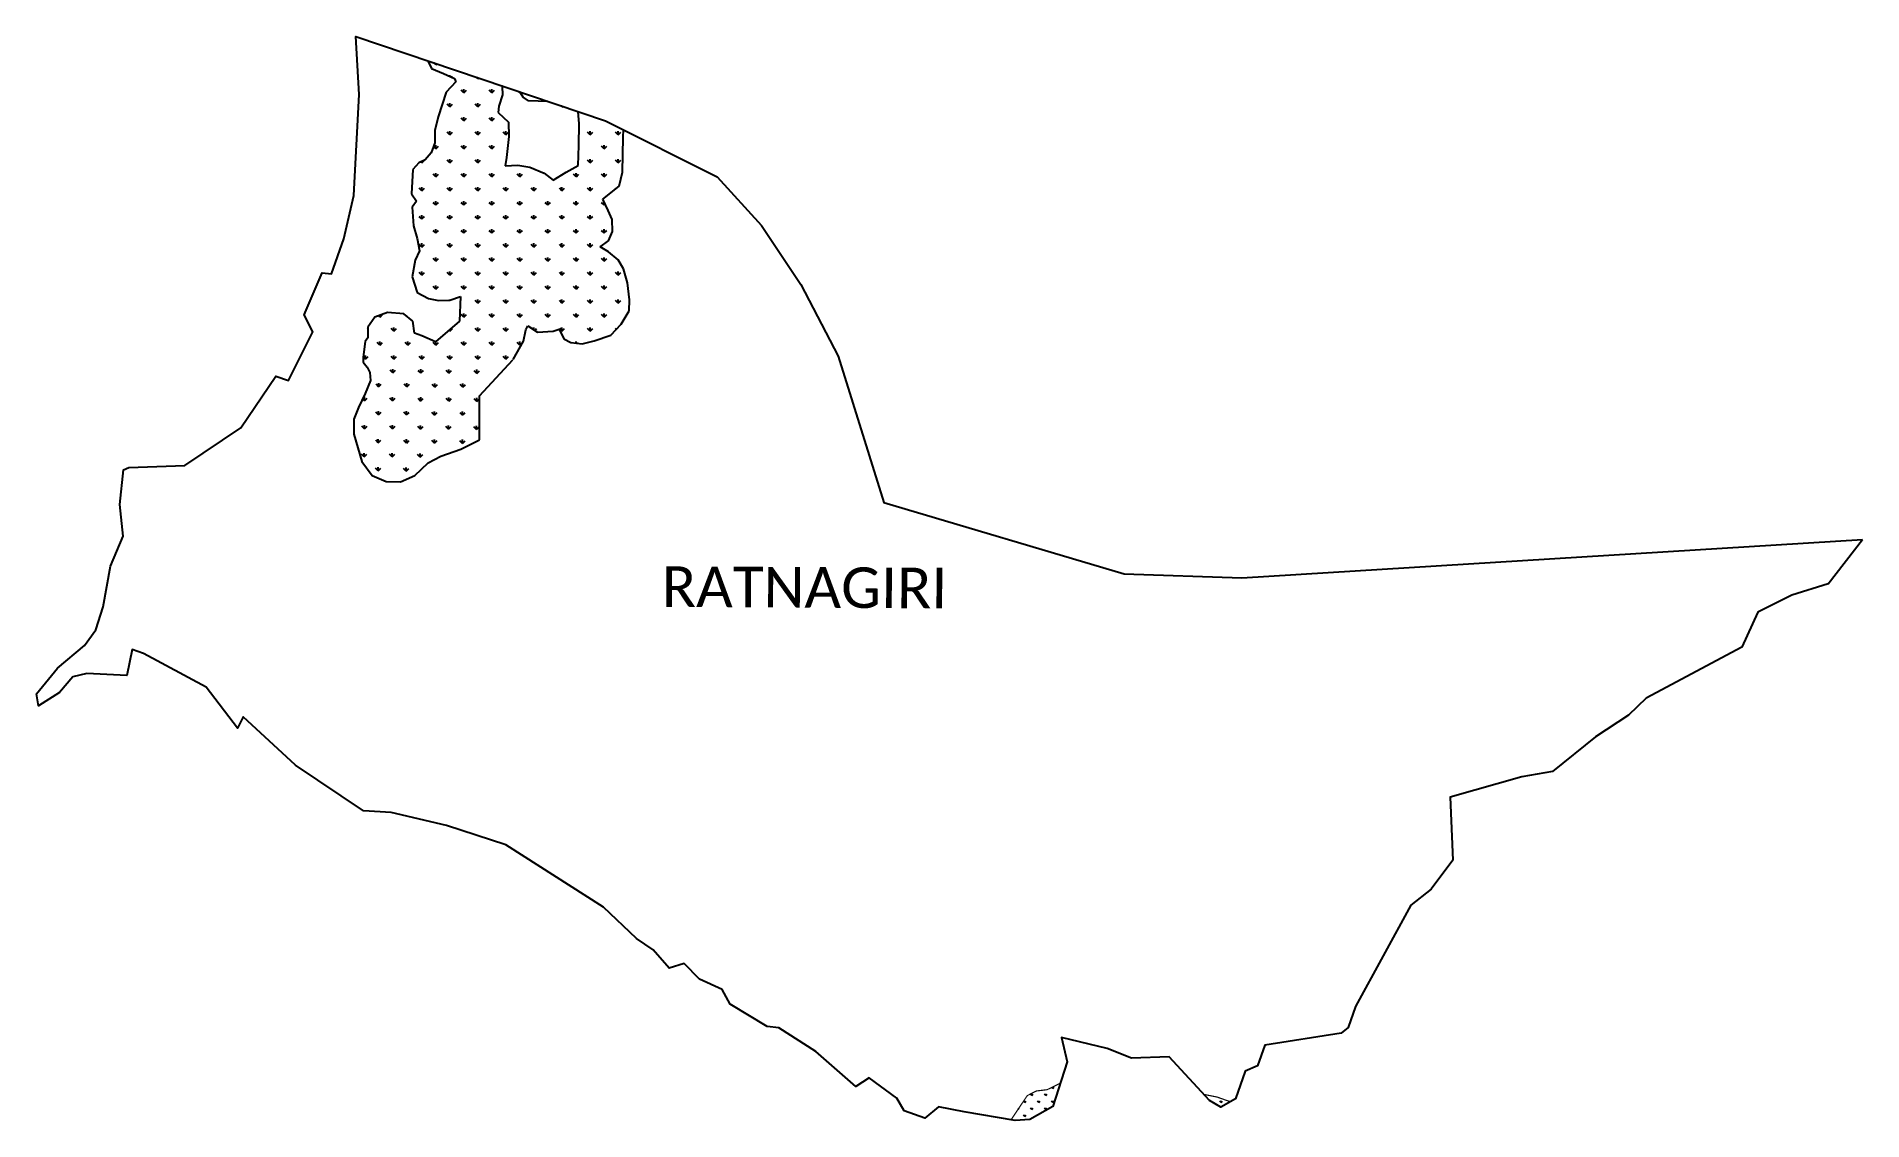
# Model space of a CAD drawing. Header units: metres. Extents: x 316591 to 321268, y 1878408 to 1881184.
import ezdxf

# ---------------------------------------------------------------- set-up
doc = ezdxf.new("R2010")
doc.units = ezdxf.units.M
for name, color, linetype in [('MANGROOVES', 112, 'Continuous'), ('village', 3, 'Continuous'), ('VILLAGE NAME', 250, 'Continuous')]:
    doc.layers.add(name, color=color, linetype=linetype)
doc.styles.get("Standard").update_dxf_attribs({"font": 'simplex.shx'})

msp = doc.modelspace()

# ---------------------------------------------------------------- hatches: boundary and pattern name
at = {"layer": 'MANGROOVES'}
h = msp.add_hatch(dxfattribs=at)
h.set_pattern_fill('GRASS', color=256)
h.paths.add_polyline_path([(319213.2, 1878503.5), (319179.6, 1878487), (319152.1, 1878483.7), (319128.8, 1878471.8), (319114.1, 1878449.9), (319087.3, 1878409.9), (319097.8, 1878408.2), (319135.2, 1878410.6), (319194.1, 1878444.1)])
h = msp.add_hatch(dxfattribs=at)
h.set_pattern_fill('GRASS', color=256)
h.paths.add_polyline_path([(319615.5, 1878468), (319581.5, 1878474.9), (319595.9, 1878459.4), (319624.3, 1878442.3), (319649.1, 1878456.1)])

# ---------------------------------------------------------------- linework, layer by layer
at = {"color": 3, "flags": 128}
msp.add_lwpolyline([(321180.5, 1879782.2), (321268.2, 1879896)], dxfattribs=at)
at = {"layer": 'MANGROOVES'}
for p, q in [((317593, 1881122.2), (317603, 1881102.6)), ((317603, 1881102.6), (317633.1, 1881089.8)), ((317633.1, 1881089.8), (317661.9, 1881076.9)), ((317640.4, 1881041.7), (317619.5, 1880978.4)), ((317665.4, 1881068), (317640.4, 1881041.7)), ((317661.9, 1881076.9), (317665.4, 1881068)), ((317785.1, 1881057.2), (317784, 1881056.6)), ((317784, 1881056.6), (317784.9, 1881035.2)), ((317775.6, 1881005.8), (317773.9, 1880989.9)), ((317784.9, 1881035.2), (317775.6, 1881005.8)), ((317619.5, 1880978.4), (317611.2, 1880943.4)), ((317773.9, 1880989.9), (317800.2, 1880965)), ((317800.2, 1880965), (317800.7, 1880928.1)), ((317980.8, 1880961), (317978.1, 1880992)), ((317980.1, 1880905.3), (317980.8, 1880961)), ((317611.7, 1880912.2), (317602.3, 1880886.8)), ((317611.2, 1880943.4), (317611.7, 1880912.2)), ((317800.7, 1880928.1), (317795.2, 1880874.8)), ((317978.3, 1880853.8), (317980.1, 1880905.3)), ((318092.2, 1880836.9), (318093.9, 1880927)), ((318093.9, 1880927), (318094.2, 1880945.4)), ((317570.1, 1880860.5), (317554.7, 1880843.7)), ((317586.2, 1880868.7), (317570.1, 1880860.5)), ((317602.3, 1880886.8), (317586.2, 1880868.7)), ((317795.2, 1880874.8), (317791.3, 1880853.1)), ((317791.3, 1880853.1), (317823.7, 1880854.7)), ((317823.7, 1880854.7), (317854.4, 1880850.2)), ((317947.7, 1880837.1), (317978.3, 1880853.8)), ((317554.7, 1880843.7), (317551.1, 1880781.9)), ((317854.4, 1880850.2), (317891.4, 1880834.4)), ((317891.4, 1880834.4), (317914.3, 1880816.5)), ((317914.3, 1880816.5), (317947.7, 1880837.1)), ((318083.6, 1880800.8), (318092.2, 1880836.9)), ((317551.1, 1880781.9), (317564.5, 1880762.6)), ((317564.5, 1880762.6), (317553.6, 1880747.1)), ((318041.4, 1880768), (318083.6, 1880800.8)), ((318055.4, 1880738.9), (318041.4, 1880768)), ((317553.6, 1880747.1), (317556.8, 1880699.6)), ((318065.6, 1880715.8), (318055.4, 1880738.9)), ((318066.4, 1880684.8), (318065.6, 1880715.8)), ((317556.8, 1880699.6), (317565.7, 1880666.8)), ((317565.7, 1880666.8), (317572.2, 1880635.6)), ((318056.2, 1880661), (318066.4, 1880684.8)), ((317572.2, 1880635.6), (317560.8, 1880611.2)), ((318035.1, 1880645.9), (318056.2, 1880661)), ((318056.2, 1880633.1), (318035.1, 1880645.9)), ((318080.8, 1880612.7), (318056.2, 1880633.1)), ((317560.8, 1880611.2), (317553.2, 1880568.5)), ((318094.8, 1880589.1), (318080.8, 1880612.7)), ((318104.5, 1880553.2), (318094.8, 1880589.1)), ((317553.2, 1880568.5), (317565.9, 1880529.1)), ((317565.9, 1880529.1), (317595, 1880513.6)), ((318110.1, 1880510.3), (318104.5, 1880553.2)), ((317595, 1880513.6), (317620.7, 1880508.6)), ((317620.7, 1880508.6), (317650, 1880509.5)), ((317650, 1880509.5), (317677.4, 1880518.5)), ((317677.4, 1880518.5), (317674.8, 1880455.1)), ((318088.5, 1880447.3), (318109.3, 1880482.1)), ((318109.3, 1880482.1), (318110.1, 1880510.3)), ((317457.9, 1880465.4), (317439.6, 1880439.9)), ((317439.6, 1880439.9), (317439.6, 1880412.8)), ((317489.7, 1880477.4), (317457.9, 1880465.4)), ((317532, 1880474.1), (317489.7, 1880477.4)), ((317555.2, 1880455.6), (317532, 1880474.1)), ((317559.4, 1880424.3), (317555.2, 1880455.6)), ((317674.8, 1880455.1), (317613.3, 1880402.2)), ((317838.2, 1880404), (317844.6, 1880433.1)), ((317844.6, 1880433.1), (317849.4, 1880443)), ((317849.4, 1880443), (317874.5, 1880427.2)), ((317914.7, 1880429.4), (317929.8, 1880434.9)), ((317929.8, 1880434.9), (317941.7, 1880410.3)), ((318062.3, 1880419.5), (318088.5, 1880447.3)), ((317432.6, 1880403.2), (317427.4, 1880363.2)), ((317439.6, 1880412.8), (317432.6, 1880403.2)), ((317577.8, 1880417.7), (317559.4, 1880424.3)), ((317613.3, 1880402.2), (317577.8, 1880417.7)), ((317812, 1880356.8), (317838.2, 1880404)), ((317874.5, 1880427.2), (317914.7, 1880429.4)), ((317941.7, 1880410.3), (317959.9, 1880400.6)), ((317959.9, 1880400.6), (317988.5, 1880397)), ((317988.5, 1880397), (318019, 1880405)), ((318019, 1880405), (318062.3, 1880419.5)), ((317427.4, 1880363.2), (317427.5, 1880350.1)), ((317427.5, 1880350.1), (317438.2, 1880337.6)), ((317725.5, 1880264), (317811.4, 1880356.4)), ((317446.2, 1880303.1), (317432.4, 1880270.2)), ((317438.2, 1880337.6), (317445, 1880323.8)), ((317445, 1880323.8), (317446.2, 1880303.1)), ((317432.4, 1880270.2), (317416.1, 1880234.1)), ((317725.5, 1880151.7), (317725.5, 1880264)), ((317403.8, 1880204), (317403.6, 1880165.7)), ((317416.1, 1880234.1), (317403.8, 1880204)), ((317403.6, 1880165.7), (317424.7, 1880096.1)), ((317677.7, 1880127.7), (317725.5, 1880151.7)), ((317725.5, 1880151.7), (317725.5, 1880151.7)), ((317594.2, 1880092.2), (317626.7, 1880109.9)), ((317626.7, 1880109.9), (317677.7, 1880127.7)), ((317424.7, 1880096.1), (317450.6, 1880060.2)), ((317450.6, 1880060.2), (317486.3, 1880044.8)), ((317523.6, 1880044.1), (317559.9, 1880060)), ((317559.9, 1880060), (317594.2, 1880092.2)), ((317486.3, 1880044.8), (317523.6, 1880044.1))]:
    msp.add_line(p, q, dxfattribs=at)
at = {"layer": 'MANGROOVES', "linetype": 'Continuous'}
for p, q in [((317613.7, 1881112.2), (317609.2, 1881116.7)), ((317613.7, 1881112.2), (317613.7, 1881115.2)), ((317613.7, 1881112.2), (317615.9, 1881114.4)), ((317649.6, 1881082.4), (317649.6, 1881085.8)), ((317653.8, 1881080.5), (317656.4, 1881083)), ((317685.5, 1881040.4), (317678.8, 1881047.1)), ((317685.5, 1881040.4), (317685.5, 1881049.9)), ((317685.5, 1881040.4), (317692.3, 1881047.1)), ((317721.5, 1881076.3), (317717.8, 1881080)), ((317721.5, 1881076.3), (317721.5, 1881078.7)), ((317721.5, 1881076.3), (317723.3, 1881078.1)), ((317757.4, 1881040.4), (317750.6, 1881047.1)), ((317757.4, 1881040.4), (317757.4, 1881049.9)), ((317757.4, 1881040.4), (317764.1, 1881047.1)), ((317829.2, 1881040.4), (317826.3, 1881043.3)), ((317829.2, 1881040.4), (317829.2, 1881042.3)), ((317829.2, 1881040.4), (317830.7, 1881041.8)), ((317649.6, 1881004.4), (317642.9, 1881011.2)), ((317649.6, 1881004.4), (317649.6, 1881014)), ((317649.6, 1881004.4), (317656.4, 1881011.2)), ((317721.5, 1881004.4), (317714.7, 1881011.2)), ((317721.5, 1881004.4), (317721.5, 1881014)), ((317721.5, 1881004.4), (317728.2, 1881011.2)), ((317937, 1881004.4), (317934.8, 1881006.6)), ((317937, 1881004.4), (317937, 1881005.9)), ((317937, 1881004.4), (317938.1, 1881005.5)), ((317618.2, 1880973.1), (317620.4, 1880975.3)), ((317685.5, 1880968.5), (317678.8, 1880975.3)), ((317685.5, 1880968.5), (317685.5, 1880978.1)), ((317685.5, 1880968.5), (317692.3, 1880975.3)), ((317757.4, 1880968.5), (317750.6, 1880975.3)), ((317757.4, 1880968.5), (317757.4, 1880978.1)), ((317757.4, 1880968.5), (317764.1, 1880975.3)), ((318044.8, 1880968.5), (318043.3, 1880969.9)), ((318044.8, 1880968.5), (318044.8, 1880969.5)), ((318044.8, 1880968.5), (318045.5, 1880969.2)), ((317613.7, 1880896.7), (317608.1, 1880902.3)), ((317613.7, 1880896.7), (317613.7, 1880906.2)), ((317613.7, 1880896.7), (317620.4, 1880903.4)), ((317649.6, 1880932.6), (317642.9, 1880939.3)), ((317649.6, 1880932.6), (317649.6, 1880942.1)), ((317649.6, 1880932.6), (317656.4, 1880939.3)), ((317685.5, 1880896.7), (317678.8, 1880903.4)), ((317685.5, 1880896.7), (317685.5, 1880906.2)), ((317685.5, 1880896.7), (317692.3, 1880903.4)), ((317721.5, 1880932.6), (317714.7, 1880939.3)), ((317721.5, 1880932.6), (317721.5, 1880942.1)), ((317721.5, 1880932.6), (317728.2, 1880939.3)), ((317757.4, 1880896.7), (317750.6, 1880903.4)), ((317757.4, 1880896.7), (317757.4, 1880906.2)), ((317757.4, 1880896.7), (317764.1, 1880903.4)), ((317793.3, 1880932.6), (317786.6, 1880939.3)), ((317793.3, 1880932.6), (317793.3, 1880942.1)), ((317793.3, 1880932.6), (317800, 1880939.3)), ((318008.8, 1880932.6), (318002.1, 1880939.3)), ((318008.8, 1880932.6), (318008.8, 1880942.1)), ((318008.8, 1880932.6), (318015.6, 1880939.3)), ((318044.8, 1880896.7), (318038, 1880903.4)), ((318044.8, 1880896.7), (318044.8, 1880906.2)), ((318044.8, 1880896.7), (318051.5, 1880903.4)), ((318080.7, 1880932.6), (318073.9, 1880939.3)), ((318080.7, 1880932.6), (318080.7, 1880942.1)), ((318080.7, 1880932.6), (318087.4, 1880939.3)), ((317577.8, 1880860.8), (317575.4, 1880863.2)), ((317577.8, 1880860.8), (317584.5, 1880867.5)), ((317577.8, 1880860.8), (317577.8, 1880864.4)), ((317649.6, 1880860.8), (317642.9, 1880867.5)), ((317649.6, 1880860.8), (317649.6, 1880870.3)), ((317649.6, 1880860.8), (317656.4, 1880867.5)), ((317721.5, 1880860.8), (317714.7, 1880867.5)), ((317721.5, 1880860.8), (317721.5, 1880870.3)), ((317721.5, 1880860.8), (317728.2, 1880867.5)), ((318008.8, 1880860.8), (318002.1, 1880867.5)), ((318008.8, 1880860.8), (318008.8, 1880870.3)), ((318008.8, 1880860.8), (318015.6, 1880867.5)), ((318080.7, 1880860.8), (318073.9, 1880867.5)), ((318080.7, 1880860.8), (318080.7, 1880870.3)), ((318080.7, 1880860.8), (318087.4, 1880867.5)), ((317613.7, 1880824.8), (317607, 1880831.6)), ((317613.7, 1880824.8), (317613.7, 1880834.4)), ((317613.7, 1880824.8), (317620.4, 1880831.6)), ((317685.5, 1880824.8), (317678.8, 1880831.6)), ((317685.5, 1880824.8), (317685.5, 1880834.4)), ((317685.5, 1880824.8), (317692.3, 1880831.6)), ((317757.4, 1880824.8), (317750.6, 1880831.6)), ((317757.4, 1880824.8), (317757.4, 1880834.4)), ((317757.4, 1880824.8), (317764.1, 1880831.6)), ((317829.2, 1880824.8), (317822.5, 1880831.6)), ((317829.2, 1880824.8), (317829.2, 1880834.4)), ((317829.2, 1880824.8), (317836, 1880831.6)), ((317972.9, 1880824.8), (317966.2, 1880831.6)), ((317972.9, 1880824.8), (317972.9, 1880834.4)), ((317972.9, 1880824.8), (317979.6, 1880831.6)), ((318044.8, 1880824.8), (318038, 1880831.6)), ((318044.8, 1880824.8), (318044.8, 1880834.4)), ((318044.8, 1880824.8), (318051.5, 1880831.6)), ((317577.8, 1880788.9), (317571, 1880795.7)), ((317577.8, 1880788.9), (317577.8, 1880798.4)), ((317577.8, 1880788.9), (317584.5, 1880795.7)), ((317613.7, 1880753), (317607, 1880759.7)), ((317613.7, 1880753), (317613.7, 1880762.5)), ((317613.7, 1880753), (317620.4, 1880759.7)), ((317649.6, 1880788.9), (317642.9, 1880795.7)), ((317649.6, 1880788.9), (317649.6, 1880798.4)), ((317649.6, 1880788.9), (317656.4, 1880795.7)), ((317685.5, 1880753), (317678.8, 1880759.7)), ((317685.5, 1880753), (317685.5, 1880762.5)), ((317685.5, 1880753), (317692.3, 1880759.7)), ((317721.5, 1880788.9), (317714.7, 1880795.7)), ((317721.5, 1880788.9), (317721.5, 1880798.4)), ((317721.5, 1880788.9), (317728.2, 1880795.7)), ((317757.4, 1880753), (317750.6, 1880759.7)), ((317757.4, 1880753), (317757.4, 1880762.5)), ((317757.4, 1880753), (317764.1, 1880759.7)), ((317793.3, 1880788.9), (317786.6, 1880795.7)), ((317793.3, 1880788.9), (317793.3, 1880798.4)), ((317793.3, 1880788.9), (317800, 1880795.7)), ((317829.2, 1880753), (317822.5, 1880759.7)), ((317829.2, 1880753), (317829.2, 1880762.5)), ((317829.2, 1880753), (317836, 1880759.7)), ((317865.1, 1880788.9), (317858.4, 1880795.7)), ((317865.1, 1880788.9), (317865.1, 1880798.4)), ((317865.1, 1880788.9), (317871.9, 1880795.7)), ((317901.1, 1880753), (317894.3, 1880759.7)), ((317901.1, 1880753), (317901.1, 1880762.5)), ((317901.1, 1880753), (317907.8, 1880759.7)), ((317937, 1880788.9), (317930.3, 1880795.7)), ((317937, 1880788.9), (317937, 1880798.4)), ((317937, 1880788.9), (317943.7, 1880795.7)), ((317972.9, 1880753), (317966.2, 1880759.7)), ((317972.9, 1880753), (317972.9, 1880762.5)), ((317972.9, 1880753), (317979.6, 1880759.7)), ((318008.8, 1880788.9), (318002.1, 1880795.7)), ((318008.8, 1880788.9), (318008.8, 1880798.4)), ((318008.8, 1880788.9), (318015.6, 1880795.7)), ((318044.8, 1880753), (318038, 1880759.7)), ((318044.8, 1880753), (318044.8, 1880761.1)), ((318075.3, 1880794.3), (318073.9, 1880795.7)), ((317577.8, 1880717.1), (317571, 1880723.8)), ((317577.8, 1880717.1), (317577.8, 1880726.6)), ((317577.8, 1880717.1), (317584.5, 1880723.8)), ((317649.6, 1880717.1), (317642.9, 1880723.8)), ((317649.6, 1880717.1), (317649.6, 1880726.6)), ((317649.6, 1880717.1), (317656.4, 1880723.8)), ((317721.5, 1880717.1), (317714.7, 1880723.8)), ((317721.5, 1880717.1), (317721.5, 1880726.6)), ((317721.5, 1880717.1), (317728.2, 1880723.8)), ((317793.3, 1880717.1), (317786.6, 1880723.8)), ((317793.3, 1880717.1), (317793.3, 1880726.6)), ((317793.3, 1880717.1), (317800, 1880723.8)), ((317865.1, 1880717.1), (317858.4, 1880723.8)), ((317865.1, 1880717.1), (317865.1, 1880726.6)), ((317865.1, 1880717.1), (317871.9, 1880723.8)), ((317937, 1880717.1), (317930.3, 1880723.8)), ((317937, 1880717.1), (317937, 1880726.6)), ((317937, 1880717.1), (317943.7, 1880723.8)), ((318008.8, 1880717.1), (318002.1, 1880723.8)), ((318008.8, 1880717.1), (318008.8, 1880726.6)), ((318008.8, 1880717.1), (318015.6, 1880723.8)), ((318044.8, 1880753), (318047.4, 1880755.6)), ((317613.7, 1880681.2), (317607, 1880687.9)), ((317613.7, 1880681.2), (317613.7, 1880690.7)), ((317613.7, 1880681.2), (317620.4, 1880687.9)), ((317685.5, 1880681.2), (317678.8, 1880687.9)), ((317685.5, 1880681.2), (317685.5, 1880690.7)), ((317685.5, 1880681.2), (317692.3, 1880687.9)), ((317757.4, 1880681.2), (317750.6, 1880687.9)), ((317757.4, 1880681.2), (317757.4, 1880690.7)), ((317757.4, 1880681.2), (317764.1, 1880687.9)), ((317829.2, 1880681.2), (317822.5, 1880687.9)), ((317829.2, 1880681.2), (317829.2, 1880690.7)), ((317829.2, 1880681.2), (317836, 1880687.9)), ((317901.1, 1880681.2), (317894.3, 1880687.9)), ((317901.1, 1880681.2), (317901.1, 1880690.7)), ((317901.1, 1880681.2), (317907.8, 1880687.9)), ((317972.9, 1880681.2), (317966.2, 1880687.9)), ((317972.9, 1880681.2), (317972.9, 1880690.7)), ((317972.9, 1880681.2), (317979.6, 1880687.9)), ((318044.8, 1880681.2), (318038, 1880687.9)), ((318044.8, 1880681.2), (318044.8, 1880690.7)), ((318044.8, 1880681.2), (318051.5, 1880687.9)), ((317577.8, 1880645.2), (317571, 1880652)), ((317577.8, 1880645.2), (317577.8, 1880654.8)), ((317577.8, 1880645.2), (317584.5, 1880652)), ((317649.6, 1880645.2), (317642.9, 1880652)), ((317649.6, 1880645.2), (317649.6, 1880654.8)), ((317649.6, 1880645.2), (317656.4, 1880652)), ((317721.5, 1880645.2), (317714.7, 1880652)), ((317721.5, 1880645.2), (317721.5, 1880654.8)), ((317721.5, 1880645.2), (317728.2, 1880652)), ((317793.3, 1880645.2), (317786.6, 1880652)), ((317793.3, 1880645.2), (317793.3, 1880654.8)), ((317793.3, 1880645.2), (317800, 1880652)), ((317865.1, 1880645.2), (317858.4, 1880652)), ((317865.1, 1880645.2), (317865.1, 1880654.8)), ((317865.1, 1880645.2), (317871.9, 1880652)), ((317937, 1880645.2), (317930.3, 1880652)), ((317937, 1880645.2), (317937, 1880654.8)), ((317937, 1880645.2), (317943.7, 1880652)), ((318008.8, 1880645.2), (318002.1, 1880652)), ((318008.8, 1880645.2), (318008.8, 1880654.8)), ((318008.8, 1880645.2), (318015.6, 1880652)), ((317577.8, 1880573.4), (317571, 1880580.1)), ((317577.8, 1880573.4), (317577.8, 1880582.9)), ((317577.8, 1880573.4), (317584.5, 1880580.1)), ((317613.7, 1880609.3), (317607, 1880616.1)), ((317613.7, 1880609.3), (317613.7, 1880618.8)), ((317613.7, 1880609.3), (317620.4, 1880616.1)), ((317649.6, 1880573.4), (317642.9, 1880580.1)), ((317649.6, 1880573.4), (317649.6, 1880582.9)), ((317649.6, 1880573.4), (317656.4, 1880580.1)), ((317685.5, 1880609.3), (317678.8, 1880616.1)), ((317685.5, 1880609.3), (317685.5, 1880618.8)), ((317685.5, 1880609.3), (317692.3, 1880616.1)), ((317721.5, 1880573.4), (317714.7, 1880580.1)), ((317721.5, 1880573.4), (317721.5, 1880582.9)), ((317721.5, 1880573.4), (317728.2, 1880580.1)), ((317757.4, 1880609.3), (317750.6, 1880616.1)), ((317757.4, 1880609.3), (317757.4, 1880618.8)), ((317757.4, 1880609.3), (317764.1, 1880616.1)), ((317793.3, 1880573.4), (317786.6, 1880580.1)), ((317793.3, 1880573.4), (317793.3, 1880582.9)), ((317793.3, 1880573.4), (317800, 1880580.1)), ((317829.2, 1880609.3), (317822.5, 1880616.1)), ((317829.2, 1880609.3), (317829.2, 1880618.8)), ((317829.2, 1880609.3), (317836, 1880616.1)), ((317865.1, 1880573.4), (317858.4, 1880580.1)), ((317865.1, 1880573.4), (317865.1, 1880582.9)), ((317865.1, 1880573.4), (317871.9, 1880580.1)), ((317901.1, 1880609.3), (317894.3, 1880616.1)), ((317901.1, 1880609.3), (317901.1, 1880618.8)), ((317901.1, 1880609.3), (317907.8, 1880616.1)), ((317937, 1880573.4), (317930.3, 1880580.1)), ((317937, 1880573.4), (317937, 1880582.9)), ((317937, 1880573.4), (317943.7, 1880580.1)), ((317972.9, 1880609.3), (317966.2, 1880616.1)), ((317972.9, 1880609.3), (317972.9, 1880618.8)), ((317972.9, 1880609.3), (317979.6, 1880616.1)), ((318008.8, 1880573.4), (318002.1, 1880580.1)), ((318008.8, 1880573.4), (318008.8, 1880582.9)), ((318008.8, 1880573.4), (318015.6, 1880580.1)), ((318044.8, 1880609.3), (318038, 1880616.1)), ((318044.8, 1880609.3), (318044.8, 1880618.8)), ((318044.8, 1880609.3), (318051.5, 1880616.1)), ((318080.7, 1880573.4), (318073.9, 1880580.1)), ((318080.7, 1880573.4), (318080.7, 1880582.9)), ((318080.7, 1880573.4), (318087.4, 1880580.1)), ((317613.7, 1880537.5), (317607, 1880544.2)), ((317613.7, 1880537.5), (317613.7, 1880547)), ((317613.7, 1880537.5), (317620.4, 1880544.2)), ((317685.5, 1880537.5), (317678.8, 1880544.2)), ((317685.5, 1880537.5), (317685.5, 1880547)), ((317685.5, 1880537.5), (317692.3, 1880544.2)), ((317757.4, 1880537.5), (317750.6, 1880544.2)), ((317757.4, 1880537.5), (317757.4, 1880547)), ((317757.4, 1880537.5), (317764.1, 1880544.2)), ((317829.2, 1880537.5), (317822.5, 1880544.2)), ((317829.2, 1880537.5), (317829.2, 1880547)), ((317829.2, 1880537.5), (317836, 1880544.2)), ((317901.1, 1880537.5), (317894.3, 1880544.2)), ((317901.1, 1880537.5), (317901.1, 1880547)), ((317901.1, 1880537.5), (317907.8, 1880544.2)), ((317972.9, 1880537.5), (317966.2, 1880544.2)), ((317972.9, 1880537.5), (317972.9, 1880547)), ((317972.9, 1880537.5), (317979.6, 1880544.2)), ((318044.8, 1880537.5), (318038, 1880544.2)), ((318044.8, 1880537.5), (318044.8, 1880547)), ((318044.8, 1880537.5), (318051.5, 1880544.2)), ((317649.6, 1880509.5), (317649.6, 1880511.1)), ((317721.5, 1880501.6), (317714.7, 1880508.3)), ((317721.5, 1880501.6), (317721.5, 1880511.1)), ((317721.5, 1880501.6), (317728.2, 1880508.3)), ((317793.3, 1880501.6), (317786.6, 1880508.3)), ((317793.3, 1880501.6), (317793.3, 1880511.1)), ((317793.3, 1880501.6), (317800, 1880508.3)), ((317865.1, 1880501.6), (317858.4, 1880508.3)), ((317865.1, 1880501.6), (317865.1, 1880511.1)), ((317865.1, 1880501.6), (317871.9, 1880508.3)), ((317937, 1880501.6), (317930.3, 1880508.3)), ((317937, 1880501.6), (317937, 1880511.1)), ((317937, 1880501.6), (317943.7, 1880508.3)), ((318008.8, 1880501.6), (318002.1, 1880508.3)), ((318008.8, 1880501.6), (318008.8, 1880511.1)), ((318008.8, 1880501.6), (318015.6, 1880508.3)), ((318080.7, 1880501.6), (318073.9, 1880508.3)), ((318080.7, 1880501.6), (318080.7, 1880511.1)), ((318080.7, 1880501.6), (318087.4, 1880508.3)), ((317439.6, 1880435.2), (317440.8, 1880436.4)), ((317470, 1880465.6), (317466.8, 1880468.8)), ((317470, 1880465.6), (317476.7, 1880472.4)), ((317470, 1880465.6), (317470, 1880470)), ((317505.9, 1880429.7), (317499.2, 1880436.4)), ((317505.9, 1880429.7), (317505.9, 1880439.2)), ((317505.9, 1880429.7), (317512.7, 1880436.4)), ((317541.9, 1880465.6), (317538.8, 1880468.7)), ((317541.9, 1880465.6), (317541.9, 1880466.3)), ((317541.9, 1880465.6), (317542.2, 1880466)), ((317649.6, 1880429.7), (317656.4, 1880436.4)), ((317649.6, 1880429.7), (317649.6, 1880433.4)), ((317685.5, 1880465.6), (317678.8, 1880472.4)), ((317685.5, 1880465.6), (317685.5, 1880475.2)), ((317685.5, 1880465.6), (317692.3, 1880472.4)), ((317721.5, 1880429.7), (317714.7, 1880436.4)), ((317721.5, 1880429.7), (317721.5, 1880439.2)), ((317721.5, 1880429.7), (317728.2, 1880436.4)), ((317757.4, 1880465.6), (317750.6, 1880472.4)), ((317757.4, 1880465.6), (317757.4, 1880475.2)), ((317757.4, 1880465.6), (317764.1, 1880472.4)), ((317793.3, 1880429.7), (317786.6, 1880436.4)), ((317793.3, 1880429.7), (317793.3, 1880439.2)), ((317793.3, 1880429.7), (317800, 1880436.4)), ((317829.2, 1880465.6), (317822.5, 1880472.4)), ((317829.2, 1880465.6), (317829.2, 1880475.2)), ((317829.2, 1880465.6), (317836, 1880472.4)), ((317865.1, 1880433.1), (317865.1, 1880439.2)), ((317867.2, 1880431.8), (317871.9, 1880436.4)), ((317901.1, 1880465.6), (317894.3, 1880472.4)), ((317901.1, 1880465.6), (317901.1, 1880475.2)), ((317901.1, 1880465.6), (317907.8, 1880472.4)), ((317937, 1880429.7), (317930.3, 1880436.4)), ((317937, 1880429.7), (317937, 1880439.2)), ((317937, 1880429.7), (317943.7, 1880436.4)), ((317972.9, 1880465.6), (317966.2, 1880472.4)), ((317972.9, 1880465.6), (317972.9, 1880475.2)), ((317972.9, 1880465.6), (317979.6, 1880472.4)), ((318008.8, 1880429.7), (318002.1, 1880436.4)), ((318008.8, 1880429.7), (318008.8, 1880439.2)), ((318008.8, 1880429.7), (318015.6, 1880436.4)), ((318044.8, 1880465.6), (318038, 1880472.4)), ((318044.8, 1880465.6), (318044.8, 1880475.2)), ((318044.8, 1880465.6), (318051.5, 1880472.4)), ((318076.2, 1880434.2), (318073.9, 1880436.4)), ((318080.7, 1880439), (318080.7, 1880439.2)), ((317470, 1880393.8), (317463.3, 1880400.5)), ((317470, 1880393.8), (317470, 1880403.3)), ((317470, 1880393.8), (317476.7, 1880400.5)), ((317541.9, 1880393.8), (317535.1, 1880400.5)), ((317541.9, 1880393.8), (317541.9, 1880403.3)), ((317541.9, 1880393.8), (317548.6, 1880400.5)), ((317613.7, 1880393.8), (317607, 1880400.5)), ((317613.7, 1880393.8), (317613.7, 1880402.5)), ((317613.7, 1880393.8), (317620.4, 1880400.5)), ((317649.6, 1880429.7), (317647.6, 1880431.7)), ((317685.5, 1880393.8), (317678.8, 1880400.5)), ((317685.5, 1880393.8), (317685.5, 1880403.3)), ((317685.5, 1880393.8), (317692.3, 1880400.5)), ((317757.4, 1880393.8), (317750.6, 1880400.5)), ((317757.4, 1880393.8), (317757.4, 1880403.3)), ((317757.4, 1880393.8), (317764.1, 1880400.5)), ((317829.2, 1880393.8), (317822.5, 1880400.5)), ((317829.2, 1880393.8), (317829.2, 1880403.3)), ((317829.2, 1880393.8), (317836, 1880400.5)), ((317966.9, 1880399.8), (317966.2, 1880400.5)), ((317972.9, 1880399), (317972.9, 1880403.3)), ((317977.5, 1880398.4), (317979.6, 1880400.5)), ((317434.1, 1880357.9), (317427.6, 1880364.4)), ((317434.1, 1880357.9), (317434.1, 1880367.4)), ((317434.1, 1880357.9), (317440.8, 1880364.6)), ((317505.9, 1880357.9), (317499.2, 1880364.6)), ((317505.9, 1880357.9), (317505.9, 1880367.4)), ((317505.9, 1880357.9), (317512.7, 1880364.6)), ((317577.8, 1880357.9), (317571, 1880364.6)), ((317577.8, 1880357.9), (317577.8, 1880367.4)), ((317577.8, 1880357.9), (317584.5, 1880364.6)), ((317649.6, 1880357.9), (317642.9, 1880364.6)), ((317649.6, 1880357.9), (317649.6, 1880367.4)), ((317649.6, 1880357.9), (317656.4, 1880364.6)), ((317721.5, 1880357.9), (317714.7, 1880364.6)), ((317721.5, 1880357.9), (317721.5, 1880367.4)), ((317721.5, 1880357.9), (317728.2, 1880364.6)), ((317793.3, 1880357.9), (317786.6, 1880364.6)), ((317793.3, 1880357.9), (317793.3, 1880367.4)), ((317793.3, 1880357.9), (317800, 1880364.6)), ((317467.4, 1880287.4), (317460.7, 1880294.2)), ((317467.4, 1880287.4), (317467.5, 1880296.9)), ((317467.4, 1880287.4), (317474.2, 1880294.1)), ((317503.5, 1880323.1), (317496.8, 1880329.9)), ((317503.5, 1880323.1), (317503.6, 1880332.6)), ((317503.5, 1880323.1), (317510.3, 1880329.8)), ((317539.2, 1880287), (317532.5, 1880293.7)), ((317539.2, 1880287), (317539.3, 1880296.5)), ((317539.2, 1880287), (317546, 1880293.7)), ((317575.4, 1880322.7), (317568.7, 1880329.4)), ((317575.4, 1880322.7), (317575.4, 1880332.2)), ((317575.4, 1880322.7), (317582.2, 1880329.3)), ((317611.1, 1880286.5), (317604.4, 1880293.3)), ((317611.1, 1880286.5), (317611.1, 1880296)), ((317611.1, 1880286.5), (317617.9, 1880293.2)), ((317647.2, 1880322.2), (317640.5, 1880329)), ((317647.2, 1880322.2), (317647.3, 1880331.7)), ((317647.2, 1880322.2), (317654, 1880328.9)), ((317682.9, 1880286.1), (317676.2, 1880292.8)), ((317682.9, 1880286.1), (317683, 1880295.6)), ((317682.9, 1880286.1), (317689.7, 1880292.7)), ((317719.1, 1880321.7), (317712.4, 1880328.5)), ((317719.1, 1880321.7), (317719.1, 1880331.3)), ((317719.1, 1880321.7), (317725.8, 1880328.4)), ((317786.2, 1880326.1), (317784.2, 1880328.1)), ((317431.2, 1880251.7), (317426.3, 1880256.7)), ((317431.2, 1880251.7), (317431.3, 1880261.3)), ((317431.2, 1880251.7), (317438, 1880258.4)), ((317503.1, 1880251.3), (317496.4, 1880258)), ((317503.1, 1880251.3), (317503.1, 1880260.8)), ((317503.1, 1880251.3), (317509.9, 1880258)), ((317574.9, 1880250.8), (317568.2, 1880257.6)), ((317574.9, 1880250.8), (317575, 1880260.3)), ((317574.9, 1880250.8), (317581.7, 1880257.5)), ((317646.8, 1880250.4), (317640.1, 1880257.1)), ((317646.8, 1880250.4), (317646.8, 1880259.9)), ((317646.8, 1880250.4), (317653.5, 1880257.1)), ((317718.6, 1880249.9), (317711.9, 1880256.7)), ((317718.6, 1880249.9), (317718.7, 1880259.4)), ((317718.6, 1880249.9), (317724.8, 1880256)), ((317466.9, 1880215.6), (317460.2, 1880222.4)), ((317466.9, 1880215.6), (317467, 1880225.1)), ((317466.9, 1880215.6), (317473.7, 1880222.3)), ((317538.8, 1880215.1), (317532.1, 1880221.9)), ((317538.8, 1880215.1), (317538.8, 1880224.6)), ((317538.8, 1880215.1), (317545.6, 1880221.8)), ((317610.6, 1880214.7), (317603.9, 1880221.4)), ((317610.6, 1880214.7), (317610.7, 1880224.2)), ((317610.6, 1880214.7), (317617.4, 1880221.4)), ((317682.5, 1880214.2), (317675.8, 1880221)), ((317682.5, 1880214.2), (317682.5, 1880223.7)), ((317682.5, 1880214.2), (317689.2, 1880220.9)), ((317430.8, 1880179.9), (317424.1, 1880186.7)), ((317430.8, 1880179.9), (317430.8, 1880189.4)), ((317430.8, 1880179.9), (317437.6, 1880186.6)), ((317466.5, 1880143.7), (317466.5, 1880153.3)), ((317502.6, 1880179.4), (317495.9, 1880186.2)), ((317502.6, 1880179.4), (317502.7, 1880189)), ((317502.6, 1880179.4), (317509.4, 1880186.1)), ((317538.3, 1880143.3), (317538.4, 1880152.8)), ((317574.5, 1880179), (317567.8, 1880185.8)), ((317574.5, 1880179), (317574.5, 1880188.5)), ((317574.5, 1880179), (317581.2, 1880185.7)), ((317610.2, 1880142.8), (317610.2, 1880152.4)), ((317646.3, 1880178.5), (317639.6, 1880185.3)), ((317646.3, 1880178.5), (317646.4, 1880188)), ((317646.3, 1880178.5), (317653.1, 1880185.2)), ((317682, 1880142.4), (317682.1, 1880151.9)), ((317718.2, 1880178.1), (317711.5, 1880184.8)), ((317718.2, 1880178.1), (317718.2, 1880187.6)), ((317718.2, 1880178.1), (317724.1, 1880183.9)), ((317430.3, 1880108), (317423.6, 1880114.8)), ((317430.3, 1880108), (317430.4, 1880117.6)), ((317430.3, 1880108), (317437.1, 1880114.7)), ((317466.5, 1880143.7), (317459.8, 1880150.5)), ((317466.5, 1880143.7), (317473.3, 1880150.4)), ((317502.2, 1880107.6), (317495.5, 1880114.4)), ((317502.2, 1880107.6), (317502.2, 1880117.1)), ((317502.2, 1880107.6), (317509, 1880114.3)), ((317538.3, 1880143.3), (317531.6, 1880150.1)), ((317538.3, 1880143.3), (317545.1, 1880150)), ((317574, 1880107.1), (317567.3, 1880113.9)), ((317574, 1880107.1), (317574.1, 1880116.7)), ((317574, 1880107.1), (317580.8, 1880113.8)), ((317610.2, 1880142.8), (317603.5, 1880149.6)), ((317610.2, 1880142.8), (317616.9, 1880149.5)), ((317682, 1880142.4), (317675.3, 1880149.1)), ((317682, 1880142.4), (317688.8, 1880149.1)), ((317466, 1880071.9), (317459.3, 1880078.7)), ((317466, 1880071.9), (317466.1, 1880081.4)), ((317466, 1880071.9), (317472.8, 1880078.6)), ((317537.9, 1880071.4), (317531.2, 1880078.2)), ((317537.9, 1880071.4), (317537.9, 1880081)), ((317537.9, 1880071.4), (317544.6, 1880078.1)), ((317501.8, 1880044.5), (317501.8, 1880045.3))]:
    msp.add_line(p, q, dxfattribs=at)
at = {"layer": 'MANGROOVES', "flags": 128}
msp.add_lwpolyline([(317900.9, 1881018.1), (317851.1, 1881019.7), (317837.4, 1881028.9), (317829.1, 1881042.4)], dxfattribs=at)
at = {"layer": 'MANGROOVES', "const_width": 3.02, "flags": 128}
for points in [[(319087.3, 1878409.9), (319114.1, 1878449.9), (319128.8, 1878471.8), (319152.1, 1878483.7), (319179.6, 1878487), (319213.2, 1878503.5)], [(319579.6, 1878475.3), (319615.5, 1878468), (319649.1, 1878456.1)]]:
    msp.add_lwpolyline(points, dxfattribs=at)
at = {"layer": 'village', "color": 3}
msp.add_polyline3d([(321180.5, 1879782.2, 0), (321086.9, 1879754, 0), (321000.1, 1879710.1, 0), (320959.6, 1879620.7, 0), (320714, 1879489.4, 0), (320668.9, 1879445.9, 0), (320584.1, 1879390.5, 0), (320474.6, 1879302.3, 0), (320395.8, 1879288.4, 0), (320211.7, 1879236.2, 0), (320218.7, 1879074.5, 0), (320163.8, 1879000.3, 0), (320110.9, 1878959.8, 0), (319969.2, 1878699.7, 0), (319950.4, 1878646.7, 0), (319932.7, 1878632.2, 0), (319737.2, 1878601.4, 0), (319718.7, 1878547.7, 0), (319686.6, 1878534.7, 0), (319662.1, 1878463.3, 0), (319624.3, 1878442.3, 0), (319595.9, 1878459.4, 0), (319491.9, 1878571, 0), (319395.8, 1878567.7, 0), (319333.8, 1878592.5, 0), (319216.1, 1878620.6, 0), (319230.8, 1878558.2, 0), (319194.1, 1878444.1, 0), (319135.2, 1878410.6, 0), (319097.8, 1878408.2, 0), (318967.2, 1878429.9, 0), (318901.5, 1878443.5, 0), (318866.8, 1878414.3, 0), (318813.2, 1878433.2, 0), (318794.6, 1878465.7, 0), (318723.7, 1878517.1, 0), (318689.7, 1878495.3, 0), (318587.1, 1878585.1, 0), (318492.1, 1878645.8, 0), (318462.2, 1878648.6, 0), (318367.7, 1878706.4, 0), (318347.1, 1878743.5, 0), (318289.4, 1878770.4, 0), (318249.6, 1878810.1, 0), (318211.5, 1878798.1, 0), (318170.2, 1878845.5, 0), (318127.7, 1878874.1, 0), (318043.4, 1878954.1, 0), (317793.4, 1879113.9, 0), (317641.5, 1879163.7, 0), (317499.2, 1879196.8, 0), (317428.7, 1879201.6, 0), (317254.7, 1879318.6, 0), (317120.4, 1879442.1, 0), (317105.4, 1879413.2, 0), (317025.3, 1879517.8, 0), (316865, 1879604.6, 0), (316836.4, 1879614.6, 0), (316822.4, 1879548.1, 0), (316719.5, 1879553.1, 0), (316683.8, 1879544.7, 0), (316649.6, 1879503.9, 0), (316596.2, 1879470.1, 0), (316591, 1879500.8, 0), (316644.6, 1879566.3, 0), (316714.1, 1879624.4, 0), (316742.5, 1879665.2, 0), (316761.4, 1879723.3, 0), (316780.6, 1879828.1, 0), (316813.3, 1879904.3, 0), (316804.6, 1879985.9, 0), (316813.9, 1880074.8, 0), (316827.5, 1880080.9, 0), (316970.5, 1880086, 0), (317114.2, 1880181.8, 0), (317204, 1880314.3, 0), (317236.7, 1880303.3, 0), (317298.6, 1880428.2, 0), (317276.4, 1880472, 0), (317322.9, 1880578.9, 0), (317347, 1880576.4, 0), (317377.8, 1880665.9, 0), (317403.9, 1880776.8, 0), (317417.3, 1881035.6, 0), (317408.9, 1881184.4, 0), (318048.7, 1880968.1, 0), (318334.5, 1880825.1, 0), (318448.2, 1880700.4, 0), (318548.8, 1880549.1, 0), (318644.7, 1880366, 0), (318761, 1879990.7, 0), (319377.4, 1879808, 0), (319678.6, 1879798.2, 0), (321268.2, 1879896, 0)], dxfattribs=at)

# ---------------------------------------------------------------- texts
at = {"layer": 'VILLAGE NAME', "insert": (318192.9, 1879827.7), "char_height": 104.042, "attachment_point": 1, "rotation": 359.6762}
msp.add_mtext_dynamic_manual_height_columns('{\\fCalibri|b0|i0|c0|p34;RATNAGIRI}', width=108.17, gutter_width=520.2, heights=[0], dxfattribs=at)

doc.saveas('drawing.dxf')
